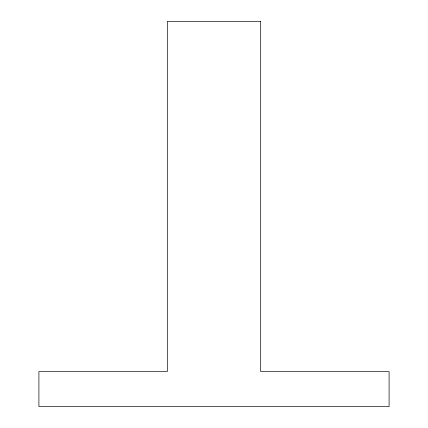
<?xml version="1.0" encoding="UTF-8"?>
<svg xmlns="http://www.w3.org/2000/svg" width="428" height="428" viewBox="0 0 428 428"><rect width="100%" height="100%" fill="white"/><g stroke="black" fill="none" stroke-linecap="round" stroke-linejoin="round"><path stroke-width="0.64" d="M260.689 21.4L167.311 21.4L167.311 371.584L38.911 371.584L38.911 406.6L389.089 406.6L389.089 371.584L260.689 371.584L260.689 21.4"/></g></svg>
